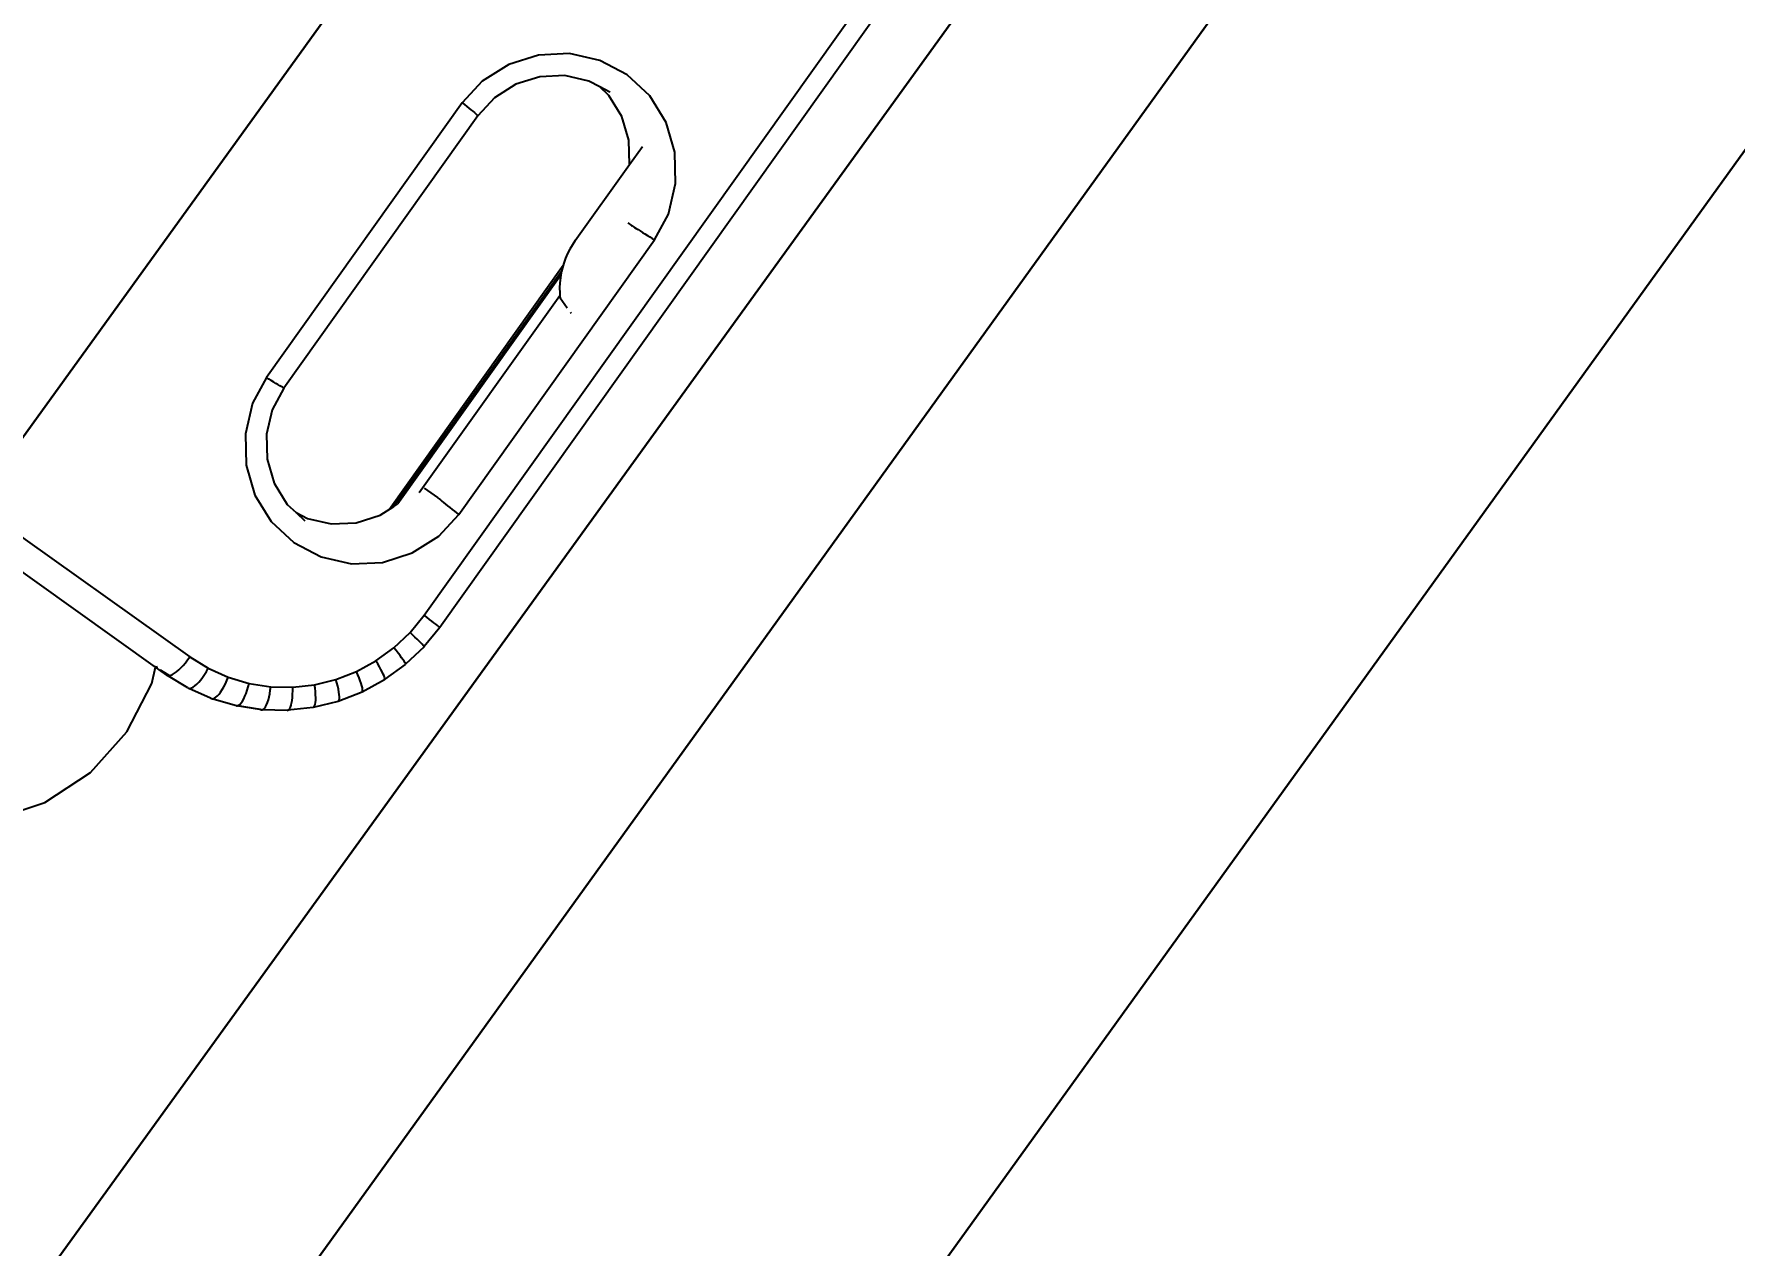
# Model space of a CAD drawing. Header units: metres. Extents: x 141303 to 146299, y 125960 to 127091.
# Drawn here: x 144905.525 to 144906.192, y 126075.742 to 126076.217 of the extents above; entities that cross this region are included whole.
import ezdxf

# ---------------------------------------------------------------- set-up
doc = ezdxf.new("R2010")
doc.units = ezdxf.units.M
doc.header["$MEASUREMENT"] = 0
for name, color, linetype in [('DIMENSION', 50, 'Continuous'), ('Edges', 7, 'Continuous'), ('FURNITURE', 6, 'Continuous')]:
    doc.layers.add(name, color=color, linetype=linetype)
doc.layers.add('NVMI_WALL', color=7, linetype='Continuous', lineweight=30)
doc.styles.get("Standard").update_dxf_attribs({"font": 'arial.ttf'})
doc.dimstyles.get("Standard").update_dxf_attribs({"dimtxt": 0.18, "dimasz": 0.18, "dimexe": 0.18, "dimexo": 0.0625, "dimgap": 0.09, "dimtad": 0, "dimtih": 1, "dimtoh": 1, "dimdec": 4, "dimzin": 0, "dimdsep": 46, "dimtxsty": 'Standard', "dimcen": 0.09, "dimadec": 0, "dimazin": 0, "dimtfac": 1, "dimtdec": 4, "dimtofl": 0, "dimtmove": 0, "dimatfit": 3, "dimfxl": 1, "dimtolj": 1, "dimtzin": 0, "dimarcsym": 0})

# ---------------------------------------------------------------- blocks, each defined once
blk = doc.blocks.new('ultrasound machine pl')
at = {"layer": 'Edges'}
for p, q in [((135.243, 71.593), (135.243, 56.505)), ((134.609, 57), (134.608, 65.606)), ((140.716, 58.665), (140.06, 58.399)), ((141.369, 58.75), (140.716, 58.665)), ((148.971, 58.75), (141.369, 58.75)), ((141.373, 58.684), (141.369, 58.75)), ((141.377, 58.62), (141.373, 58.684)), ((141.381, 58.557), (141.377, 58.62)), ((148.962, 58.62), (148.958, 58.557)), ((148.966, 58.684), (148.962, 58.62)), ((148.971, 58.75), (148.966, 58.684)), ((149.623, 58.665), (148.971, 58.75)), ((150.279, 58.399), (149.623, 58.665)), ((140.06, 58.399), (139.497, 57.975)), ((140.856, 58.222), (140.33, 58.008)), ((141.403, 58.295), (140.856, 58.222)), ((141.385, 58.499), (141.381, 58.557)), ((141.389, 58.446), (141.385, 58.499)), ((141.393, 58.399), (141.389, 58.446)), ((141.396, 58.359), (141.393, 58.399)), ((141.399, 58.328), (141.396, 58.359)), ((141.401, 58.307), (141.399, 58.328)), ((141.404, 58.3), (141.401, 58.307)), ((141.404, 58.3), (141.403, 58.295)), ((148.936, 58.295), (141.403, 58.295)), ((141.404, 58.307), (141.404, 58.3)), ((148.935, 58.3), (148.935, 58.307)), ((148.938, 58.307), (148.935, 58.3)), ((148.936, 58.295), (148.935, 58.3)), ((149.483, 58.222), (148.936, 58.295)), ((148.94, 58.328), (148.938, 58.307)), ((148.943, 58.359), (148.94, 58.328)), ((148.946, 58.399), (148.943, 58.359)), ((148.95, 58.446), (148.946, 58.399)), ((148.954, 58.499), (148.95, 58.446)), ((148.958, 58.557), (148.954, 58.499)), ((150.009, 58.008), (149.483, 58.222)), ((150.842, 57.975), (150.279, 58.399)), ((129.688, 57.978), (130.678, 57.257)), ((139.497, 57.975), (139.065, 57.423)), ((140.33, 58.008), (139.879, 57.669)), ((150.46, 57.669), (150.009, 58.008)), ((151.275, 57.423), (150.842, 57.975)), ((139.879, 57.669), (139.533, 57.226)), ((150.806, 57.226), (150.46, 57.669)), ((130.678, 57.257), (131.823, 56.812)), ((139.065, 57.423), (138.793, 56.78)), ((139.533, 57.226), (139.315, 56.711)), ((151.024, 56.711), (150.806, 57.226)), ((151.546, 56.78), (151.275, 57.423)), ((131.823, 56.812), (133.045, 56.673)), ((133.045, 56.673), (134.26, 56.851)), ((134.26, 56.851), (134.609, 57)), ((134.609, 56.686), (134.609, 57)), ((134.646, 56.135), (134.609, 56.686)), ((134.609, 56.686), (134.616, 56.66)), ((134.616, 57.003), (134.633, 57.01)), ((134.617, 56.97), (134.616, 56.961)), ((134.631, 56.638), (134.616, 56.862)), ((134.633, 56.995), (134.617, 56.97)), ((138.793, 56.78), (138.7, 56.09)), ((139.315, 56.711), (139.281, 56.437)), ((151.058, 56.437), (151.024, 56.711)), ((151.639, 56.09), (151.546, 56.78)), ((134.616, 56.66), (134.631, 56.638)), ((134.631, 56.638), (134.633, 56.634)), ((134.633, 56.634), (134.66, 56.61)), ((134.66, 56.61), (134.697, 56.588)), ((134.697, 56.588), (134.744, 56.567)), ((134.744, 56.567), (134.798, 56.549)), ((134.798, 56.549), (134.86, 56.534)), ((134.86, 56.534), (134.929, 56.522)), ((134.929, 56.522), (135.003, 56.512)), ((135.003, 56.512), (135.081, 56.506)), ((135.081, 56.506), (135.161, 56.504)), ((135.161, 56.504), (135.243, 56.505)), ((135.243, 56.505), (135.276, 56.015)), ((139.281, 56.437), (139.246, 56.171)), ((139.281, 56.437), (139.32, 56.151)), ((151.019, 56.152), (151.058, 56.437)), ((151.093, 56.177), (151.058, 56.437)), ((134.646, 56.135), (134.652, 56.109)), ((134.652, 56.109), (134.669, 56.086)), ((134.76, 55.58), (134.652, 56.109)), ((134.669, 56.086), (134.697, 56.064)), ((134.697, 56.064), (134.734, 56.045)), ((134.734, 56.045), (134.78, 56.029)), ((134.78, 56.029), (134.834, 56.016)), ((134.834, 56.016), (134.896, 56.007)), ((134.896, 56.007), (134.964, 56.001)), ((134.964, 56.001), (135.037, 55.999)), ((135.037, 55.999), (135.115, 56.001)), ((135.115, 56.001), (135.195, 56.006)), ((135.195, 56.006), (135.276, 56.015)), ((135.276, 56.015), (135.374, 55.533)), ((138.7, 56.09), (138.793, 55.4)), ((139.32, 56.151), (139.533, 55.647)), ((150.806, 55.647), (151.019, 56.152)), ((151.093, 56.171), (151.093, 56.177)), ((151.546, 55.4), (151.639, 56.09)), ((134.76, 55.58), (134.76, 55.573)), ((134.763, 55.563), (134.76, 55.573)), ((134.763, 55.563), (134.766, 55.549)), ((134.954, 55.007), (134.766, 55.549)), ((134.766, 55.549), (134.783, 55.527)), ((139.533, 55.647), (139.879, 55.205)), ((150.46, 55.205), (150.806, 55.647)), ((134.783, 55.527), (134.809, 55.509)), ((134.809, 55.509), (134.845, 55.495)), ((134.845, 55.495), (134.89, 55.485)), ((134.89, 55.485), (134.943, 55.479)), ((134.943, 55.479), (135.003, 55.477)), ((135.003, 55.477), (135.07, 55.48)), ((135.07, 55.48), (135.141, 55.487)), ((135.141, 55.487), (135.216, 55.498)), ((135.216, 55.498), (135.295, 55.514)), ((135.295, 55.514), (135.374, 55.533)), ((135.374, 55.533), (135.535, 55.068)), ((138.793, 55.4), (139.065, 54.756)), ((139.879, 55.205), (140.33, 54.865)), ((150.022, 54.875), (150.46, 55.205)), ((151.275, 54.756), (151.546, 55.4)), ((135.212, 54.494), (134.954, 55.007)), ((134.954, 55.007), (134.97, 54.988)), ((134.97, 54.988), (134.995, 54.973)), ((135.206, 54.517), (134.97, 54.988)), ((134.995, 54.973), (135.029, 54.963)), ((135.029, 54.963), (135.072, 54.959)), ((135.072, 54.959), (135.123, 54.959)), ((135.123, 54.959), (135.18, 54.965)), ((135.18, 54.965), (135.244, 54.977)), ((135.244, 54.977), (135.312, 54.993)), ((135.312, 54.993), (135.384, 55.014)), ((135.384, 55.014), (135.459, 55.039)), ((135.459, 55.039), (135.535, 55.068)), ((135.535, 55.068), (135.756, 54.627)), ((140.33, 54.865), (140.673, 54.726)), ((140.552, 54.775), (147.315, 54.775)), ((147.359, 54.79), (147.251, 54.754)), ((147.469, 54.821), (147.359, 54.79)), ((147.58, 54.845), (147.469, 54.821)), ((147.693, 54.862), (147.58, 54.845)), ((147.807, 54.872), (147.693, 54.862)), ((147.92, 54.875), (147.807, 54.872)), ((147.92, 54.875), (150.022, 54.875)), ((150.022, 54.875), (150.523, 54.875)), ((135.206, 54.517), (135.212, 54.494)), ((135.212, 54.494), (135.226, 54.477)), ((135.226, 54.477), (135.25, 54.465)), ((135.536, 54.019), (135.226, 54.477)), ((135.25, 54.465), (135.282, 54.46)), ((135.282, 54.46), (135.323, 54.46)), ((135.323, 54.46), (135.37, 54.468)), ((135.37, 54.468), (135.424, 54.481)), ((135.424, 54.481), (135.484, 54.5)), ((135.484, 54.5), (135.548, 54.524)), ((135.548, 54.524), (135.615, 54.554)), ((135.615, 54.554), (135.685, 54.589)), ((135.685, 54.589), (135.756, 54.627)), ((135.756, 54.627), (136.035, 54.219)), ((139.065, 54.756), (139.497, 54.204)), ((147.172, 54.721), (140.673, 54.726)), ((140.673, 54.726), (140.774, 54.685)), ((147.095, 54.685), (140.774, 54.685)), ((146.708, 54.437), (141.252, 54.437)), ((141.404, 54.41), (141.404, 54.041)), ((146.576, 54.14), (146.668, 54.403)), ((146.708, 54.437), (146.668, 54.403)), ((146.756, 54.476), (146.708, 54.437)), ((146.848, 54.543), (146.756, 54.476)), ((146.944, 54.605), (146.848, 54.543)), ((147.043, 54.661), (146.944, 54.605)), ((147.095, 54.685), (147.043, 54.661)), ((147.146, 54.71), (147.095, 54.685)), ((147.172, 54.721), (147.146, 54.71)), ((147.251, 54.754), (147.172, 54.721)), ((150.842, 54.204), (151.275, 54.756)), ((135.536, 54.019), (135.549, 54.003)), ((135.932, 53.575), (135.549, 54.003)), ((135.549, 54.003), (135.571, 53.994)), ((135.637, 53.999), (135.681, 54.012)), ((135.681, 54.012), (135.73, 54.031)), ((135.73, 54.031), (135.785, 54.058)), ((135.785, 54.058), (135.843, 54.09)), ((135.843, 54.09), (135.905, 54.129)), ((135.905, 54.129), (135.97, 54.172)), ((135.97, 54.172), (136.035, 54.219)), ((136.035, 54.219), (136.365, 53.85)), ((139.497, 54.204), (140.06, 53.78)), ((141.404, 54.023), (141.403, 53.996)), ((141.404, 54.041), (141.404, 54.023)), ((146.526, 53.996), (146.535, 54.023)), ((148.935, 54.14), (148.935, 54.041)), ((148.935, 54.041), (148.935, 54.023)), ((148.935, 54.023), (148.936, 53.996)), ((150.279, 53.78), (150.842, 54.204)), ((135.571, 53.994), (135.601, 53.993)), ((135.601, 53.993), (135.637, 53.999)), ((136.05, 53.599), (136.094, 53.625)), ((136.094, 53.625), (136.142, 53.658)), ((136.142, 53.658), (136.195, 53.698)), ((136.195, 53.698), (136.25, 53.744)), ((136.25, 53.744), (136.307, 53.794)), ((136.307, 53.794), (136.365, 53.85)), ((136.365, 53.85), (136.742, 53.526)), ((140.06, 53.78), (140.716, 53.514)), ((141.381, 53.619), (141.377, 53.554)), ((141.385, 53.685), (141.381, 53.619)), ((141.389, 53.749), (141.385, 53.685)), ((141.393, 53.809), (141.389, 53.749)), ((141.396, 53.866), (141.393, 53.809)), ((141.399, 53.917), (141.396, 53.866)), ((141.401, 53.96), (141.399, 53.917)), ((141.403, 53.996), (141.401, 53.96)), ((148.936, 53.996), (148.938, 53.96)), ((148.938, 53.96), (148.94, 53.917)), ((148.94, 53.917), (148.943, 53.866)), ((148.943, 53.866), (148.946, 53.809)), ((148.946, 53.809), (148.95, 53.749)), ((148.95, 53.749), (148.954, 53.685)), ((148.954, 53.685), (148.958, 53.619)), ((148.958, 53.619), (148.962, 53.554)), ((149.623, 53.514), (150.279, 53.78)), ((136.369, 53.199), (135.932, 53.575)), ((135.932, 53.575), (135.952, 53.569)), ((135.952, 53.569), (135.978, 53.571)), ((135.978, 53.571), (136.011, 53.581)), ((136.011, 53.581), (136.05, 53.599)), ((136.437, 53.215), (136.47, 53.238)), ((136.47, 53.238), (136.508, 53.269)), ((136.508, 53.269), (136.55, 53.308)), ((136.55, 53.308), (136.595, 53.354)), ((136.595, 53.354), (136.642, 53.406)), ((136.642, 53.406), (136.692, 53.464)), ((136.692, 53.464), (136.742, 53.526)), ((136.742, 53.526), (137.158, 53.253)), ((137.117, 53.185), (137.158, 53.253)), ((137.158, 53.253), (137.607, 53.036)), ((140.716, 53.514), (141.369, 53.43)), ((141.373, 53.49), (141.369, 53.43)), ((141.369, 53.43), (148.971, 53.43)), ((141.377, 53.554), (141.373, 53.49)), ((148.962, 53.554), (148.966, 53.49)), ((148.966, 53.49), (148.971, 53.43)), ((148.971, 53.43), (149.623, 53.514)), ((136.852, 52.883), (136.369, 53.199)), ((136.369, 53.199), (136.386, 53.195)), ((136.386, 53.195), (136.408, 53.201)), ((136.408, 53.201), (136.437, 53.215)), ((137.373, 52.631), (136.852, 52.883)), ((136.852, 52.883), (136.866, 52.881)), ((136.866, 52.881), (136.884, 52.889)), ((136.884, 52.889), (136.908, 52.906)), ((136.908, 52.906), (136.935, 52.933)), ((136.935, 52.933), (136.966, 52.969)), ((136.966, 52.969), (137, 53.012)), ((137, 53.012), (137.037, 53.064)), ((137.037, 53.064), (137.077, 53.121)), ((137.077, 53.121), (137.117, 53.185)), ((137.515, 52.833), (137.545, 52.895)), ((137.545, 52.895), (137.576, 52.963)), ((137.576, 52.963), (137.607, 53.036)), ((137.607, 53.036), (138.082, 52.878)), ((138.06, 52.802), (138.082, 52.878)), ((138.082, 52.878), (138.573, 52.782)), ((137.373, 52.631), (137.384, 52.631)), ((137.384, 52.631), (137.398, 52.641)), ((137.921, 52.452), (137.384, 52.631)), ((137.398, 52.641), (137.416, 52.661)), ((137.416, 52.661), (137.437, 52.691)), ((137.437, 52.691), (137.46, 52.73)), ((137.46, 52.73), (137.487, 52.777)), ((137.487, 52.777), (137.515, 52.833)), ((137.94, 52.46), (137.952, 52.482)), ((137.952, 52.482), (137.966, 52.514)), ((137.966, 52.514), (137.982, 52.556)), ((137.982, 52.556), (138, 52.606)), ((138, 52.606), (138.019, 52.665)), ((138.019, 52.665), (138.039, 52.73)), ((138.039, 52.73), (138.06, 52.802)), ((138.523, 52.451), (138.532, 52.503)), ((138.532, 52.503), (138.541, 52.563)), ((138.541, 52.563), (138.552, 52.63)), ((138.552, 52.63), (138.562, 52.704)), ((138.562, 52.704), (138.573, 52.782)), ((138.573, 52.782), (139.073, 52.75)), ((139.062, 52.469), (139.065, 52.529)), ((139.065, 52.529), (139.067, 52.597)), ((139.067, 52.597), (139.07, 52.671)), ((139.07, 52.671), (139.073, 52.75)), ((139.073, 52.75), (173.596, 52.75)), ((137.921, 52.452), (137.923, 52.448)), ((137.923, 52.448), (137.93, 52.449)), ((137.93, 52.449), (137.94, 52.46)), ((138.493, 52.336), (137.93, 52.449)), ((138.493, 52.336), (138.496, 52.338)), ((138.496, 52.338), (138.501, 52.351)), ((139.053, 52.302), (138.496, 52.338)), ((138.501, 52.351), (138.507, 52.374)), ((138.507, 52.374), (138.515, 52.407)), ((138.515, 52.407), (138.523, 52.451)), ((139.053, 52.302), (139.055, 52.315)), ((173.615, 52.302), (139.053, 52.302)), ((139.055, 52.315), (139.056, 52.339)), ((139.056, 52.339), (139.058, 52.372)), ((139.058, 52.372), (139.06, 52.416)), ((139.06, 52.416), (139.062, 52.469))]:
    blk.add_line(p, q, dxfattribs=at)
blk = doc.blocks.new('*D95')
at = {"layer": 'Defpoints', "color": 0, "transparency": 16777216}
for p in [(144918.8479, 126093.72431), (144920.81616, 126092.30564), (144901.88941, 126070.19623)]:
    blk.add_point(p, dxfattribs=at)
at = {"layer": 'DIMENSION', "color": 0, "lineweight": -2, "transparency": 16777216}
for p, q in [((144918.8986, 126093.68777), (144920.96218, 126092.20039)), ((144920.71091, 126092.15962), (144912.46803, 126080.7235)), ((144903.96292, 126068.92358), (144912.2058, 126080.35969)), ((144901.94012, 126070.15968), (144904.0037, 126068.6723))]:
    blk.add_line(p, q, dxfattribs=at)
at = {"layer": 'DIMENSION', "color": 0, "transparency": 16777216}
for points in [[(144920.68657, 126092.17716), (144920.73524, 126092.14208), (144920.81616, 126092.30564)], [(144903.93859, 126068.94112), (144903.98726, 126068.90603), (144903.85767, 126068.77755)]]:
    blk.add_solid(points, dxfattribs=at)
at = {"layer": 'DIMENSION', "color": 0, "transparency": 16777216, "insert": (144912.33692, 126080.5416), "char_height": 0.18, "attachment_point": 5}
blk.add_mtext('\\A1;29.0028', dxfattribs=at)

msp = doc.modelspace()

# ---------------------------------------------------------------- linework, layer by layer
at = {"layer": 'NVMI_WALL'}
for p, q in [((144901.88941, 126070.19623), (144918.8479, 126093.72431)), ((144904.49715, 126074.6435), (144910.94549, 126083.56205)), ((144904.65922, 126074.52631), (144911.10773, 126083.44511)), ((144903.13049, 126072.26014), (144906.52187, 126076.9653)), ((144903.13049, 126072.26014), (144906.52187, 126076.9653)), ((144903.13049, 126072.26014), (144906.52187, 126076.9653))]:
    msp.add_line(p, q, dxfattribs=at)

# ---------------------------------------------------------------- block references
at = {"layer": 'FURNITURE', "xscale": 0.01741392623643738, "yscale": 0.01741392623643738, "zscale": 0.01741392623643738, "rotation": 54.51050912069492}
msp.add_blockref('ultrasound machine pl', (144905.0201, 126073.48402), dxfattribs=at)

# ---------------------------------------------------------------- dimensions: what is measured, and where the dimension line sits
at = {"layer": 'DIMENSION'}
dim = msp.add_aligned_dim(p1=(144901.88941, 126070.19623), p2=(144918.8479, 126093.72431), distance=-2.42625, dimstyle='Standard', dxfattribs=at)
dim.commit()
dim.dimension.update_dxf_attribs({"geometry": '*D95', "text_midpoint": (144912.33692, 126080.5416)})

doc.saveas('drawing.dxf')
